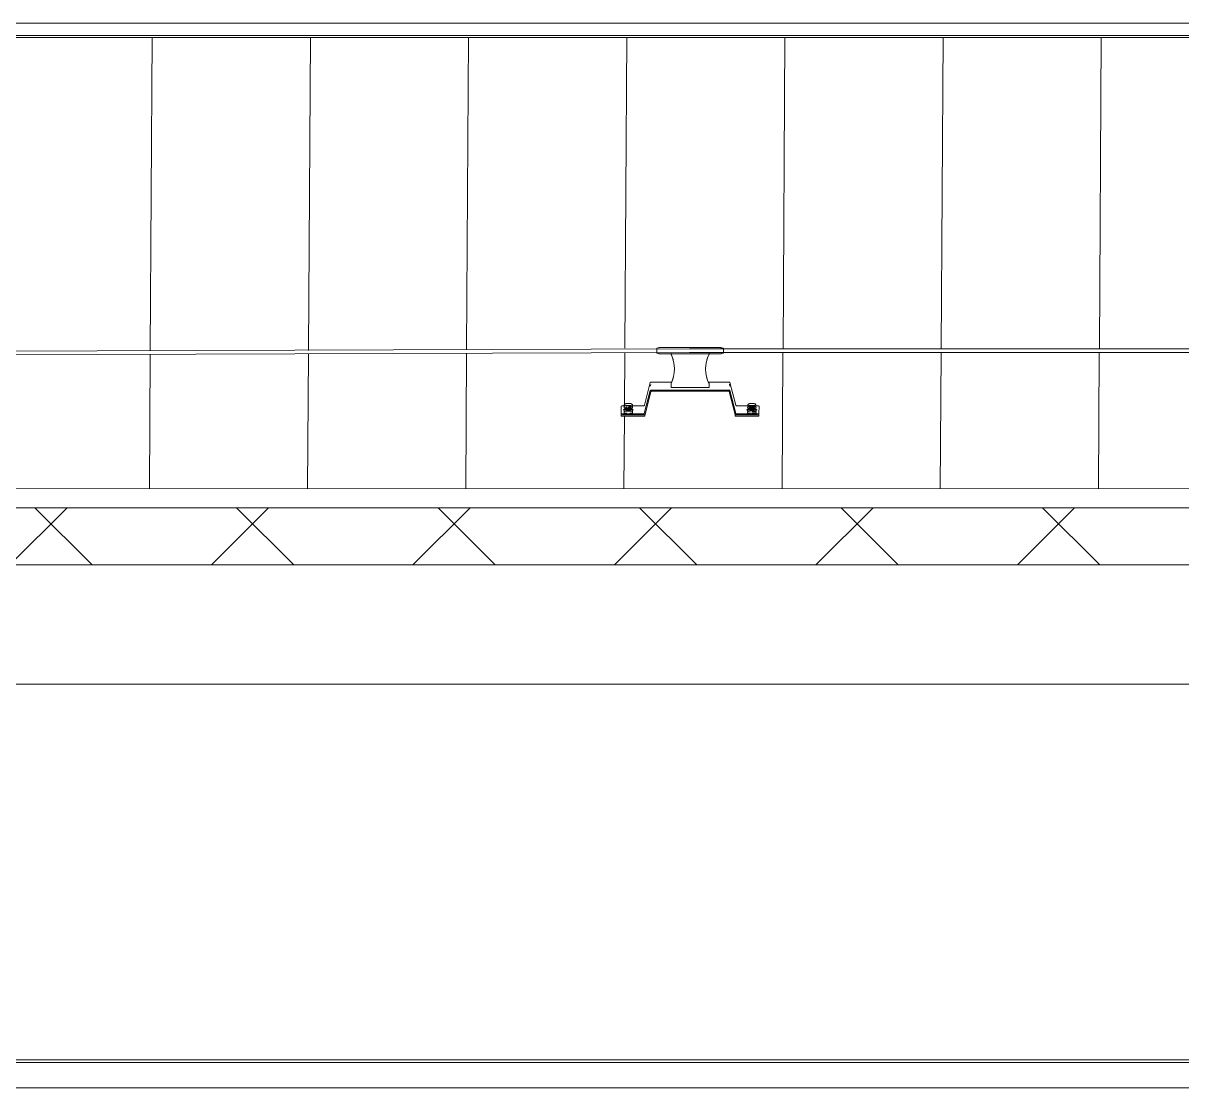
# Model space of a CAD drawing. Header units: millimetres. Extents: x 900982 to 1200730, y -305 to 27743.
# Drawn here: x 915955 to 918394, y 15468 to 17711 of the extents above; entities that cross this region are included whole.
import ezdxf

# ---------------------------------------------------------------- set-up
doc = ezdxf.new("R2010")
doc.units = ezdxf.units.MM
for name, color, linetype, lineweight in [('A-GLAZ-CWMG', 51, 'Continuous', 5), ('A-ROOF', 132, 'Continuous', 5), ('A-ROOF-PATT', 132, 'Continuous', 15), ('Q-SPCQ', 91, 'Continuous', 5)]:
    doc.layers.add(name, color=color, linetype=linetype, lineweight=lineweight)

# ---------------------------------------------------------------- blocks, each defined once
blk = doc.blocks.new('Static Line_Sayfa_Metal Deck_Pan Mount - Up to 15 _ pitch - Max 2 Users-1845519-SECTION - GRIDS 2A')
at = {"layer": 'Q-SPCQ'}
for p, q in [((917292.9, 17027.2), (917288.6, 17026.2)), ((917422, 17027.4), (917295.2, 17027.4)), ((917428.6, 17026.2), (917424.3, 17027.2)), ((917358.6, 17024.9), (911606.5, 17006)), ((911606.5, 16998), (917358.6, 17016.9)), ((917288.6, 17015.7), (917292.9, 17014.7)), ((917295.2, 17014.4), (917422, 17014.4)), ((917318.6, 17014.5), (917318.6, 17016.4)), ((917318.6, 17013.3), (917318.6, 17014.5)), ((917398.6, 17014.5), (917318.6, 17014.5)), ((917318.6, 17013.6), (917318.6, 17013.3)), ((1010152.4, 17024.9), (917357.6, 17024.9)), ((917357.6, 17016.9), (1010152.4, 17016.9)), ((917398.6, 17016.4), (917398.6, 17014.5)), ((917398.6, 17014.5), (917398.6, 17013.3)), ((917398.6, 17013.3), (917398.6, 17013.6)), ((917424.3, 17014.7), (917428.6, 17015.7)), ((917262.3, 16905.9), (917274.8, 16954.2)), ((917275.8, 16954.9), (917320.3, 16954.9)), ((917396.9, 16954.9), (917441.5, 16954.9)), ((917442.5, 16954.2), (917455, 16905.9)), ((917274.7, 16936.8), (917262.2, 16888.4)), ((917263.7, 16886.5), (917276.2, 16934.8)), ((917275.7, 16949.8), (917274.7, 16946)), ((917441.4, 16937.5), (917275.7, 16937.5)), ((917277.2, 16935.5), (917439.9, 16935.5)), ((917318.6, 16951.6), (917318.6, 16951.8)), ((917318.6, 16951.8), (917318.6, 16949.8)), ((917318.6, 16949.6), (917318.6, 16951.6)), ((917318.6, 16943.2), (917398.6, 16943.2)), ((917398.6, 16949.8), (917398.6, 16951.8)), ((917398.6, 16951.8), (917398.6, 16951.6)), ((917398.6, 16951.6), (917398.6, 16949.6)), ((917440.9, 16934.8), (917453.4, 16886.5)), ((917442.5, 16946.4), (917441.5, 16950.1)), ((917454.9, 16888.4), (917442.4, 16936.8)), ((917219.6, 16905.2), (917219.6, 16903.9)), ((917228.6, 16905.1), (917234.6, 16905.1)), ((917236.5, 16905.1), (917261.3, 16905.1)), ((917237.6, 16903.9), (917237.6, 16905.2)), ((917456, 16905.1), (917480.8, 16905.1)), ((917479.6, 16905.2), (917479.6, 16903.9)), ((917482.7, 16905.1), (917488.6, 16905.1)), ((917497.6, 16903.9), (917497.6, 16905.2)), ((917213.5, 16885.7), (917213.6, 16888.6)), ((917263.5, 16885.7), (917213.5, 16885.7)), ((917213.5, 16885.7), (917213.5, 16882.7)), ((917213.5, 16882.7), (917263.5, 16882.7)), ((917213.6, 16888.6), (917213.7, 16904.3)), ((917213.6, 16888.6), (917213.6, 16886.6)), ((917223.9, 16897.5), (917219.4, 16896.9)), ((917219.6, 16901.2), (917219.6, 16899.9)), ((917219.6, 16894.2), (917219.6, 16892.9)), ((917219.6, 16890.3), (917219.6, 16888.9)), ((917261.2, 16887.7), (917223.5, 16887.7)), ((917223.5, 16885.7), (917262.8, 16885.7)), ((917228.6, 16902.3), (917223.8, 16902.1)), ((917223.8, 16902.1), (917223.8, 16901.6)), ((917223.8, 16902.1), (917223.8, 16897.5)), ((917223.8, 16901.6), (917228.6, 16901.3)), ((917223.8, 16901.6), (917223.8, 16897)), ((917223.8, 16896.7), (917228.6, 16896.9)), ((917228.6, 16895.9), (917223.8, 16896.2)), ((917233.4, 16902.1), (917228.6, 16902.3)), ((917228.6, 16902.3), (917228.6, 16897.7)), ((917228.6, 16901.3), (917233.4, 16901.6)), ((917228.6, 16896.8), (917228.6, 16901.3)), ((917228.6, 16896.9), (917233.4, 16896.7)), ((917233.4, 16896.2), (917228.6, 16895.9)), ((917237.8, 16896.9), (917233.3, 16897.5)), ((917233.4, 16901.6), (917233.4, 16902.1)), ((917233.4, 16902.1), (917233.4, 16897.5)), ((917233.4, 16901.6), (917233.4, 16897)), ((917237.6, 16899.9), (917237.6, 16901.2)), ((917237.6, 16892.9), (917237.6, 16894.2)), ((917237.6, 16888.9), (917237.6, 16890.3)), ((917263.5, 16882.7), (917263.5, 16885.7)), ((917453.5, 16885.7), (917453.5, 16882.7)), ((917503.5, 16885.7), (917453.5, 16885.7)), ((917453.5, 16882.7), (917503.5, 16882.7)), ((917454.3, 16885.7), (917493.5, 16885.7)), ((917493.5, 16887.7), (917455.9, 16887.7)), ((917483.9, 16897.5), (917479.4, 16896.9)), ((917479.6, 16901.2), (917479.6, 16899.9)), ((917479.6, 16894.2), (917479.6, 16892.9)), ((917479.6, 16890.3), (917479.6, 16888.9)), ((917488.6, 16902.3), (917483.8, 16902.1)), ((917483.8, 16902.1), (917483.8, 16901.6)), ((917483.8, 16902.1), (917483.8, 16897.5)), ((917483.8, 16901.6), (917488.6, 16901.3)), ((917483.8, 16901.6), (917483.8, 16897)), ((917488.6, 16896.9), (917483.8, 16896.7)), ((917493.4, 16902.1), (917488.6, 16902.3)), ((917488.6, 16902.3), (917488.6, 16897.7)), ((917488.6, 16901.3), (917493.4, 16901.6)), ((917488.6, 16896.8), (917488.6, 16901.3)), ((917493.4, 16896.7), (917488.6, 16896.9)), ((917488.6, 16895.9), (917493.4, 16896.2)), ((917497.8, 16896.9), (917493.3, 16897.5)), ((917493.4, 16901.6), (917493.4, 16902.1)), ((917493.4, 16902.1), (917493.4, 16897.5)), ((917493.4, 16901.6), (917493.4, 16897)), ((917497.6, 16899.9), (917497.6, 16901.2)), ((917497.6, 16892.9), (917497.6, 16894.2)), ((917497.6, 16888.9), (917497.6, 16890.3)), ((917503.5, 16885.7), (917503.6, 16888.6)), ((917503.5, 16882.7), (917503.5, 16885.7)), ((917503.6, 16888.6), (917503.7, 16904.3)), ((917503.7, 16903.1), (917503.7, 16900.1))]:
    blk.add_line(p, q, dxfattribs=at)
at = {"layer": 'Q-SPCQ', "flags": 128}
for points in [[(917292.9, 17027.2), (917293.3, 17027.3), (917293.7, 17027.3), (917294, 17027.4), (917294.4, 17027.4), (917294.8, 17027.4), (917295.2, 17027.4)], [(917422, 17027.4), (917422.4, 17027.4), (917422.8, 17027.4), (917423.2, 17027.4), (917423.6, 17027.3), (917424, 17027.2), (917424.3, 17027.2)], [(917295.2, 17014.4), (917294.8, 17014.4), (917294.4, 17014.5), (917294, 17014.5), (917293.6, 17014.6), (917293.2, 17014.6), (917292.9, 17014.7)], [(917424.3, 17014.7), (917423.9, 17014.6), (917423.5, 17014.6), (917423.1, 17014.5), (917422.7, 17014.5), (917422.3, 17014.4), (917422, 17014.4)], [(917219.6, 16905.2), (917220, 16906.9), (917220.7, 16907.9), (917221.3, 16908.5), (917221.8, 16908.8), (917222.2, 16909), (917222.5, 16909.1), (917222.7, 16909.2), (917222.9, 16909.2), (917223.1, 16909.3), (917223.2, 16909.3), (917223.4, 16909.3), (917223.6, 16909.3), (917223.7, 16909.4), (917223.9, 16909.4), (917224, 16909.4), (917224.2, 16909.4), (917224.3, 16909.5), (917224.5, 16909.5), (917224.7, 16909.5), (917224.8, 16909.5), (917225, 16909.5), (917225.2, 16909.5), (917225.4, 16909.5), (917225.5, 16909.6), (917225.7, 16909.6), (917225.9, 16909.6), (917226.1, 16909.6), (917226.3, 16909.6), (917226.5, 16909.6), (917226.7, 16909.6), (917226.9, 16909.6), (917227.1, 16909.6), (917227.3, 16909.6), (917227.5, 16909.6), (917227.7, 16909.6), (917228, 16909.6), (917228.2, 16909.6), (917228.4, 16909.6), (917228.6, 16909.6), (917228.7, 16909.6)], [(917219.6, 16901.2), (917220, 16902.9), (917220.7, 16904), (917221.3, 16904.5), (917221.8, 16904.8), (917222.1, 16905), (917222.4, 16905.1), (917222.7, 16905.2), (917222.9, 16905.2), (917223, 16905.3), (917223.2, 16905.3), (917223.4, 16905.3), (917223.5, 16905.4), (917223.7, 16905.4), (917223.8, 16905.4), (917224, 16905.4), (917224.2, 16905.4), (917224.3, 16905.5), (917224.5, 16905.5), (917224.6, 16905.5), (917224.8, 16905.5), (917225, 16905.5), (917225.2, 16905.5), (917225.3, 16905.6), (917225.5, 16905.6), (917225.7, 16905.6), (917225.9, 16905.6), (917226.1, 16905.6), (917226.3, 16905.6), (917226.5, 16905.6), (917226.7, 16905.6), (917226.9, 16905.6), (917227.1, 16905.6), (917227.3, 16905.6), (917227.5, 16905.6), (917227.7, 16905.6), (917227.9, 16905.6), (917228.1, 16905.7), (917228.4, 16905.7), (917228.6, 16905.7), (917228.6, 16905.7)], [(917237.6, 16901.2), (917237.3, 16902.9), (917236.5, 16904), (917235.9, 16904.5), (917235.5, 16904.8), (917235.1, 16905), (917234.8, 16905.1), (917234.6, 16905.2), (917234.4, 16905.2), (917234.2, 16905.3), (917234, 16905.3), (917233.9, 16905.3), (917233.7, 16905.4), (917233.6, 16905.4), (917233.4, 16905.4), (917233.2, 16905.4), (917233.1, 16905.4), (917232.9, 16905.5), (917232.8, 16905.5), (917232.6, 16905.5), (917232.4, 16905.5), (917232.3, 16905.5), (917232.1, 16905.5), (917231.9, 16905.6), (917231.7, 16905.6), (917231.5, 16905.6), (917231.4, 16905.6), (917231.2, 16905.6), (917231, 16905.6), (917230.8, 16905.6), (917230.6, 16905.6), (917230.4, 16905.6), (917230.2, 16905.6), (917230, 16905.6), (917229.7, 16905.6), (917229.5, 16905.6), (917229.3, 16905.6), (917229.1, 16905.7), (917228.9, 16905.7), (917228.7, 16905.7), (917228.6, 16905.7)], [(917237.6, 16905.2), (917237.3, 16906.9), (917236.6, 16907.9), (917236, 16908.5), (917235.5, 16908.8), (917235.1, 16909), (917234.8, 16909.1), (917234.6, 16909.2), (917234.4, 16909.2), (917234.2, 16909.3), (917234.1, 16909.3), (917233.9, 16909.3), (917233.7, 16909.3), (917233.6, 16909.4), (917233.4, 16909.4), (917233.3, 16909.4), (917233.1, 16909.4), (917233, 16909.5), (917232.8, 16909.5), (917232.6, 16909.5), (917232.5, 16909.5), (917232.3, 16909.5), (917232.1, 16909.5), (917231.9, 16909.5), (917231.8, 16909.6), (917231.6, 16909.6), (917231.4, 16909.6), (917231.2, 16909.6), (917231, 16909.6), (917230.8, 16909.6), (917230.6, 16909.6), (917230.4, 16909.6), (917230.2, 16909.6), (917230, 16909.6), (917229.8, 16909.6), (917229.6, 16909.6), (917229.3, 16909.6), (917229.1, 16909.6), (917228.9, 16909.6), (917228.7, 16909.6), (917228.7, 16909.6)], [(917479.6, 16905.2), (917480, 16906.9), (917480.7, 16907.9), (917481.3, 16908.5), (917481.8, 16908.8), (917482.2, 16909), (917482.5, 16909.1), (917482.7, 16909.2), (917482.9, 16909.2), (917483.1, 16909.3), (917483.2, 16909.3), (917483.4, 16909.3), (917483.6, 16909.3), (917483.7, 16909.4), (917483.9, 16909.4), (917484, 16909.4), (917484.2, 16909.4), (917484.3, 16909.5), (917484.5, 16909.5), (917484.7, 16909.5), (917484.8, 16909.5), (917485, 16909.5), (917485.2, 16909.5), (917485.4, 16909.5), (917485.5, 16909.6), (917485.7, 16909.6), (917485.9, 16909.6), (917486.1, 16909.6), (917486.3, 16909.6), (917486.5, 16909.6), (917486.7, 16909.6), (917486.9, 16909.6), (917487.1, 16909.6), (917487.3, 16909.6), (917487.5, 16909.6), (917487.7, 16909.6), (917488, 16909.6), (917488.2, 16909.6), (917488.4, 16909.6), (917488.6, 16909.6), (917488.7, 16909.6)], [(917479.6, 16901.2), (917480, 16902.9), (917480.7, 16904), (917481.3, 16904.5), (917481.8, 16904.8), (917482.1, 16905), (917482.4, 16905.1), (917482.7, 16905.2), (917482.9, 16905.2), (917483, 16905.3), (917483.2, 16905.3), (917483.4, 16905.3), (917483.5, 16905.4), (917483.7, 16905.4), (917483.8, 16905.4), (917484, 16905.4), (917484.2, 16905.4), (917484.3, 16905.5), (917484.5, 16905.5), (917484.6, 16905.5), (917484.8, 16905.5), (917485, 16905.5), (917485.2, 16905.5), (917485.3, 16905.6), (917485.5, 16905.6), (917485.7, 16905.6), (917485.9, 16905.6), (917486.1, 16905.6), (917486.3, 16905.6), (917486.5, 16905.6), (917486.7, 16905.6), (917486.9, 16905.6), (917487.1, 16905.6), (917487.3, 16905.6), (917487.5, 16905.6), (917487.7, 16905.6), (917487.9, 16905.6), (917488.1, 16905.7), (917488.4, 16905.7), (917488.6, 16905.7), (917488.6, 16905.7)], [(917497.6, 16901.2), (917497.3, 16902.9), (917496.5, 16904), (917495.9, 16904.5), (917495.5, 16904.8), (917495.1, 16905), (917494.8, 16905.1), (917494.6, 16905.2), (917494.4, 16905.2), (917494.2, 16905.3), (917494, 16905.3), (917493.9, 16905.3), (917493.7, 16905.4), (917493.6, 16905.4), (917493.4, 16905.4), (917493.2, 16905.4), (917493.1, 16905.4), (917492.9, 16905.5), (917492.8, 16905.5), (917492.6, 16905.5), (917492.4, 16905.5), (917492.3, 16905.5), (917492.1, 16905.5), (917491.9, 16905.6), (917491.7, 16905.6), (917491.5, 16905.6), (917491.4, 16905.6), (917491.2, 16905.6), (917491, 16905.6), (917490.8, 16905.6), (917490.6, 16905.6), (917490.4, 16905.6), (917490.2, 16905.6), (917490, 16905.6), (917489.7, 16905.6), (917489.5, 16905.6), (917489.3, 16905.6), (917489.1, 16905.7), (917488.9, 16905.7), (917488.7, 16905.7), (917488.6, 16905.7)], [(917497.6, 16905.2), (917497.3, 16906.9), (917496.6, 16907.9), (917496, 16908.5), (917495.5, 16908.8), (917495.1, 16909), (917494.8, 16909.1), (917494.6, 16909.2), (917494.4, 16909.2), (917494.2, 16909.3), (917494.1, 16909.3), (917493.9, 16909.3), (917493.7, 16909.3), (917493.6, 16909.4), (917493.4, 16909.4), (917493.3, 16909.4), (917493.1, 16909.4), (917493, 16909.5), (917492.8, 16909.5), (917492.6, 16909.5), (917492.5, 16909.5), (917492.3, 16909.5), (917492.1, 16909.5), (917491.9, 16909.5), (917491.8, 16909.6), (917491.6, 16909.6), (917491.4, 16909.6), (917491.2, 16909.6), (917491, 16909.6), (917490.8, 16909.6), (917490.6, 16909.6), (917490.4, 16909.6), (917490.2, 16909.6), (917490, 16909.6), (917489.8, 16909.6), (917489.6, 16909.6), (917489.3, 16909.6), (917489.1, 16909.6), (917488.9, 16909.6), (917488.7, 16909.6), (917488.7, 16909.6)], [(917219.6, 16894.2), (917219.9, 16895.9), (917220.7, 16897), (917221.3, 16897.5), (917221.7, 16897.8), (917222.1, 16898), (917222.4, 16898.1), (917222.6, 16898.2), (917222.8, 16898.2), (917223, 16898.3), (917223.2, 16898.3), (917223.3, 16898.4), (917223.5, 16898.4), (917223.6, 16898.4), (917223.8, 16898.4), (917224, 16898.5), (917224.1, 16898.5), (917224.3, 16898.5), (917224.4, 16898.5), (917224.6, 16898.5), (917224.8, 16898.5), (917224.9, 16898.6), (917225.1, 16898.6), (917225.3, 16898.6), (917225.5, 16898.6), (917225.7, 16898.6), (917225.8, 16898.6), (917226, 16898.6), (917226.2, 16898.6), (917226.4, 16898.6), (917226.6, 16898.6), (917226.8, 16898.7), (917227, 16898.7), (917227.3, 16898.7), (917227.5, 16898.7), (917227.7, 16898.7), (917227.9, 16898.7), (917228.1, 16898.7), (917228.3, 16898.7), (917228.5, 16898.7), (917228.6, 16898.7)], [(917219.6, 16890.3), (917219.9, 16891.9), (917220.6, 16893), (917221.2, 16893.6), (917221.7, 16893.8), (917222.1, 16894), (917222.4, 16894.1), (917222.6, 16894.2), (917222.8, 16894.3), (917223, 16894.3), (917223.1, 16894.3), (917223.3, 16894.4), (917223.5, 16894.4), (917223.6, 16894.4), (917223.8, 16894.5), (917223.9, 16894.5), (917224.1, 16894.5), (917224.2, 16894.5), (917224.4, 16894.5), (917224.6, 16894.5), (917224.7, 16894.6), (917224.9, 16894.6), (917225.1, 16894.6), (917225.3, 16894.6), (917225.4, 16894.6), (917225.6, 16894.6), (917225.8, 16894.6), (917226, 16894.6), (917226.2, 16894.6), (917226.4, 16894.7), (917226.6, 16894.7), (917226.8, 16894.7), (917227, 16894.7), (917227.2, 16894.7), (917227.4, 16894.7), (917227.6, 16894.7), (917227.9, 16894.7), (917228.1, 16894.7), (917228.3, 16894.7), (917228.5, 16894.7), (917228.6, 16894.7)], [(917237.6, 16894.2), (917237.2, 16895.9), (917236.5, 16897), (917235.9, 16897.5), (917235.4, 16897.8), (917235.1, 16898), (917234.8, 16898.1), (917234.5, 16898.2), (917234.3, 16898.2), (917234.2, 16898.3), (917234, 16898.3), (917233.8, 16898.4), (917233.7, 16898.4), (917233.5, 16898.4), (917233.4, 16898.4), (917233.2, 16898.5), (917233, 16898.5), (917232.9, 16898.5), (917232.7, 16898.5), (917232.6, 16898.5), (917232.4, 16898.5), (917232.2, 16898.6), (917232, 16898.6), (917231.9, 16898.6), (917231.7, 16898.6), (917231.5, 16898.6), (917231.3, 16898.6), (917231.1, 16898.6), (917230.9, 16898.6), (917230.7, 16898.6), (917230.5, 16898.6), (917230.3, 16898.7), (917230.1, 16898.7), (917229.9, 16898.7), (917229.7, 16898.7), (917229.5, 16898.7), (917229.3, 16898.7), (917229.1, 16898.7), (917228.9, 16898.7), (917228.6, 16898.7), (917228.6, 16898.7)], [(917237.6, 16890.3), (917237.2, 16891.9), (917236.5, 16893), (917235.9, 16893.6), (917235.4, 16893.8), (917235, 16894), (917234.7, 16894.1), (917234.5, 16894.2), (917234.3, 16894.3), (917234.1, 16894.3), (917234, 16894.3), (917233.8, 16894.4), (917233.6, 16894.4), (917233.5, 16894.4), (917233.3, 16894.5), (917233.2, 16894.5), (917233, 16894.5), (917232.9, 16894.5), (917232.7, 16894.5), (917232.5, 16894.5), (917232.4, 16894.6), (917232.2, 16894.6), (917232, 16894.6), (917231.8, 16894.6), (917231.7, 16894.6), (917231.5, 16894.6), (917231.3, 16894.6), (917231.1, 16894.6), (917230.9, 16894.6), (917230.7, 16894.7), (917230.5, 16894.7), (917230.3, 16894.7), (917230.1, 16894.7), (917229.9, 16894.7), (917229.7, 16894.7), (917229.5, 16894.7), (917229.3, 16894.7), (917229, 16894.7), (917228.8, 16894.7), (917228.6, 16894.7), (917228.6, 16894.7)], [(917479.6, 16894.2), (917479.9, 16895.9), (917480.7, 16897), (917481.3, 16897.5), (917481.7, 16897.8), (917482.1, 16898), (917482.4, 16898.1), (917482.6, 16898.2), (917482.8, 16898.2), (917483, 16898.3), (917483.2, 16898.3), (917483.3, 16898.4), (917483.5, 16898.4), (917483.6, 16898.4), (917483.8, 16898.4), (917484, 16898.5), (917484.1, 16898.5), (917484.3, 16898.5), (917484.4, 16898.5), (917484.6, 16898.5), (917484.8, 16898.5), (917484.9, 16898.6), (917485.1, 16898.6), (917485.3, 16898.6), (917485.5, 16898.6), (917485.7, 16898.6), (917485.8, 16898.6), (917486, 16898.6), (917486.2, 16898.6), (917486.4, 16898.6), (917486.6, 16898.6), (917486.8, 16898.7), (917487, 16898.7), (917487.3, 16898.7), (917487.5, 16898.7), (917487.7, 16898.7), (917487.9, 16898.7), (917488.1, 16898.7), (917488.3, 16898.7), (917488.5, 16898.7), (917488.6, 16898.7)], [(917479.6, 16890.3), (917479.9, 16891.9), (917480.6, 16893), (917481.2, 16893.6), (917481.7, 16893.8), (917482.1, 16894), (917482.4, 16894.1), (917482.6, 16894.2), (917482.8, 16894.3), (917483, 16894.3), (917483.1, 16894.3), (917483.3, 16894.4), (917483.5, 16894.4), (917483.6, 16894.4), (917483.8, 16894.5), (917483.9, 16894.5), (917484.1, 16894.5), (917484.2, 16894.5), (917484.4, 16894.5), (917484.6, 16894.5), (917484.7, 16894.6), (917484.9, 16894.6), (917485.1, 16894.6), (917485.3, 16894.6), (917485.4, 16894.6), (917485.6, 16894.6), (917485.8, 16894.6), (917486, 16894.6), (917486.2, 16894.6), (917486.4, 16894.7), (917486.6, 16894.7), (917486.8, 16894.7), (917487, 16894.7), (917487.2, 16894.7), (917487.4, 16894.7), (917487.6, 16894.7), (917487.9, 16894.7), (917488.1, 16894.7), (917488.3, 16894.7), (917488.5, 16894.7), (917488.6, 16894.7)], [(917497.6, 16894.2), (917497.2, 16895.9), (917496.5, 16897), (917495.9, 16897.5), (917495.4, 16897.8), (917495.1, 16898), (917494.8, 16898.1), (917494.5, 16898.2), (917494.3, 16898.2), (917494.2, 16898.3), (917494, 16898.3), (917493.8, 16898.4), (917493.7, 16898.4), (917493.5, 16898.4), (917493.4, 16898.4), (917493.2, 16898.5), (917493, 16898.5), (917492.9, 16898.5), (917492.7, 16898.5), (917492.6, 16898.5), (917492.4, 16898.5), (917492.2, 16898.6), (917492, 16898.6), (917491.9, 16898.6), (917491.7, 16898.6), (917491.5, 16898.6), (917491.3, 16898.6), (917491.1, 16898.6), (917490.9, 16898.6), (917490.7, 16898.6), (917490.5, 16898.6), (917490.3, 16898.7), (917490.1, 16898.7), (917489.9, 16898.7), (917489.7, 16898.7), (917489.5, 16898.7), (917489.3, 16898.7), (917489.1, 16898.7), (917488.9, 16898.7), (917488.6, 16898.7), (917488.6, 16898.7)], [(917497.6, 16890.3), (917497.2, 16891.9), (917496.5, 16893), (917495.9, 16893.6), (917495.4, 16893.8), (917495, 16894), (917494.7, 16894.1), (917494.5, 16894.2), (917494.3, 16894.3), (917494.1, 16894.3), (917494, 16894.3), (917493.8, 16894.4), (917493.6, 16894.4), (917493.5, 16894.4), (917493.3, 16894.5), (917493.2, 16894.5), (917493, 16894.5), (917492.9, 16894.5), (917492.7, 16894.5), (917492.5, 16894.5), (917492.4, 16894.6), (917492.2, 16894.6), (917492, 16894.6), (917491.8, 16894.6), (917491.7, 16894.6), (917491.5, 16894.6), (917491.3, 16894.6), (917491.1, 16894.6), (917490.9, 16894.6), (917490.7, 16894.7), (917490.5, 16894.7), (917490.3, 16894.7), (917490.1, 16894.7), (917489.9, 16894.7), (917489.7, 16894.7), (917489.5, 16894.7), (917489.3, 16894.7), (917489, 16894.7), (917488.8, 16894.7), (917488.6, 16894.7), (917488.6, 16894.7)]]:
    blk.add_lwpolyline(points, dxfattribs=at)
at = {"layer": 'Q-SPCQ'}
for centre, major_axis, ratio, start_param, end_param in [((917288.6, 17020.9), (0, 5.22), 0.000553, 0.087266, 1.074637), ((917288.6, 17020.9), (0, 5.22), 0.000553, 1.134464, 3.141462), ((917288.6, 17020.9), (0, 5.22), 0.000553, 3.141593, 3.228859), ((917255.8, 16982.7), (-70, 0.4), 0.996195, 3.429686, 3.60672), ((917255.8, 16982.5), (-70, 0.4), 0.996195, 2.689154, 3.60672), ((917461.3, 16982.5), (-70, 0.4), 0.996195, 5.830747, 6.748313), ((917461.3, 16982.7), (-70, 0.4), 0.996195, 5.830747, 6.009742), ((917428.6, 17020.9), (0, 5.22), 0.000553, 0.087266, 1.006859), ((917428.6, 17020.9), (0, 5.22), 0.000553, 1.238237, 2.040821), ((917428.6, 17020.9), (0, 5.22), 0.000553, 2.181662, 3.141593), ((917428.6, 17020.9), (0, 5.22), 0.000553, 3.141723, 3.228859), ((917275.8, 16953.9), (-1, 0.006), 0.996195, 4.938506, 6.037371), ((917255.8, 16982.7), (-70, 0.4), 0.996195, 2.689154, 2.918546), ((917461.3, 16982.7), (-70, 0.4), 0.996195, 0.235736, 0.465127), ((917441.5, 16953.9), (-1, 0.006), 0.996195, 3.400097, 4.718734), ((917275.7, 16936.5), (-1, 0.006), 0.996195, 4.718734, 6.03737), ((917277.2, 16934.5), (-1, 0.006), 0.996195, 4.718734, 6.03737), ((917318.6, 16950.2), (0, 7), 0.000553, 1.658063, 3.228859), ((917398.6, 16950.2), (0, 7), 0.000553, 1.658063, 3.228859), ((917439.9, 16934.5), (-1, 0.006), 0.996195, 3.400097, 4.718734), ((917441.4, 16936.5), (-1, 0.006), 0.996195, 3.400097, 4.498961), ((917223.7, 16904.3), (10, 0), 0.087156, 2.09384, 3.141038), ((917228.6, 16903.9), (9, 0), 0.087156, 1.915454, 3.664636), ((917228.6, 16903.9), (9, 0), 0.087156, 5.759031, 7.853427), ((917261.3, 16906.1), (-1, 0.006), 0.996195, 1.577141, 2.895778), ((917456, 16906.1), (-1, 0.006), 0.996195, 0.258504, 1.577141), ((917488.6, 16903.9), (9, 0), 0.087156, 1.571576, 3.664636), ((917488.6, 16903.9), (9, 0), 0.087156, 5.759031, 7.509336), ((917493.7, 16904.3), (10, 0), 0.087156, 0, 1.046642), ((917223.6, 16888.6), (10, 0), 0.087156, 3.141593, 4.711834), ((917223.6, 16886.6), (10, 0), 0.087156, 3.141593, 4.711834), ((917228.6, 16896.4), (11, 0), 0.087156, 1.570241, 3.664636), ((917228.6, 16888.9), (9, 0), 0.087156, 1.915454, 4.711834), ((917228.6, 16899.9), (9, 0), 0.087156, 1.915454, 4.711834), ((917228.6, 16892.9), (9, 0), 0.087156, 1.570241, 3.664636), ((917228.6, 16888.9), (9, 0), 0.087156, 4.711834, 7.509336), ((917228.6, 16903.9), (9, 0), 0.087156, 4.711834, 5.576632), ((917228.6, 16899.9), (9, 0), 0.087156, 4.711834, 7.853427), ((917228.6, 16896.4), (11, 0), 0.087156, 5.759031, 7.853427), ((917228.6, 16892.9), (9, 0), 0.087156, 5.759031, 7.853427), ((917261.2, 16888.7), (-1, 0.006), 0.996195, 1.577141, 2.895778), ((917262.8, 16886.7), (-1, 0.006), 0.996195, 1.577141, 2.895778), ((917454.3, 16886.7), (-1, 0.006), 0.996195, 0.258504, 1.577141), ((917455.9, 16888.7), (-1, 0.006), 0.996195, 0.258504, 1.577141), ((917488.6, 16896.4), (11, 0), 0.087156, 1.570241, 3.664636), ((917488.6, 16888.9), (9, 0), 0.087156, 1.915454, 4.711834), ((917488.6, 16899.9), (9, 0), 0.087156, 1.570241, 4.711834), ((917488.6, 16892.9), (9, 0), 0.087156, 1.915454, 3.664636), ((917488.6, 16903.9), (9, 0), 0.087156, 3.838502, 4.711834), ((917488.6, 16888.9), (9, 0), 0.087156, 4.711834, 7.853427), ((917488.6, 16903.9), (9, 0), 0.087156, 4.711834, 5.576632), ((917488.6, 16899.9), (9, 0), 0.087156, 4.711834, 7.853427), ((917488.6, 16896.4), (11, 0), 0.087156, 5.759031, 7.853427), ((917488.6, 16892.9), (9, 0), 0.087156, 5.759031, 7.853427), ((917488.6, 16892.9), (9, 0), 0.087156, 4.711834, 5.576632), ((917493.6, 16888.6), (10, 0), 0.087156, 4.711834, 6.28263), ((917493.6, 16886.6), (10, 0), 0.087156, 4.711834, 6.28263)]:
    blk.add_ellipse(centre, major_axis=major_axis, ratio=ratio, start_param=start_param, end_param=end_param, dxfattribs=at)
for points in [[(917228.6, 16897.7), (917227.8, 16897.8), (917226.2, 16897.8), (917224.6, 16897.6), (917223.8, 16897.5)], [(917223.8, 16897.5), (917223.8, 16897.5), (917223.8, 16897.4), (917223.8, 16897.2), (917223.8, 16897)], [(917223.8, 16897), (917224.6, 16897.1), (917226.2, 16897.1), (917227.8, 16896.9), (917228.6, 16896.8)], [(917233.4, 16897.5), (917232.6, 16897.6), (917231, 16897.8), (917229.4, 16897.8), (917228.6, 16897.7)], [(917228.6, 16896.8), (917229.4, 16896.9), (917231, 16897.1), (917232.6, 16897.1), (917233.4, 16897)], [(917233.4, 16897), (917233.4, 16897.2), (917233.4, 16897.4), (917233.4, 16897.5), (917233.4, 16897.5)], [(917483.8, 16897.5), (917484.6, 16897.6), (917486.2, 16897.8), (917487.8, 16897.8), (917488.6, 16897.7)], [(917483.8, 16897), (917483.8, 16897.2), (917483.8, 16897.4), (917483.8, 16897.5), (917483.8, 16897.5)], [(917488.6, 16896.8), (917487.8, 16896.9), (917486.2, 16897.1), (917484.6, 16897.1), (917483.8, 16897)], [(917488.6, 16897.7), (917489.4, 16897.8), (917491, 16897.8), (917492.6, 16897.6), (917493.4, 16897.5)], [(917493.4, 16897), (917492.6, 16897.1), (917491, 16897.1), (917489.4, 16896.9), (917488.6, 16896.8)], [(917493.4, 16897.5), (917493.4, 16897.5), (917493.4, 16897.4), (917493.4, 16897.2), (917493.4, 16897)]]:
    blk.add_open_spline(points, degree=3, dxfattribs=at)
blk = doc.blocks.new('Rectangular Mullion - Frame_Framed Facade_Danpal_DPANMF BT2-2878822-SECTION - GRIDS 2A')
at = {"layer": 'A-GLAZ-CWMG'}
for p, q in [((911794.5, 15527), (912834.5, 15527)), ((911794.5, 15521.5), (912834.5, 15521.5)), ((911794.5, 15468.1), (912834.5, 15468.1))]:
    blk.add_line(p, q, dxfattribs=at)
blk = doc.blocks.new('Ridge Capping - Ridge Capping-1882401-SECTION - GRIDS 2A')
at = {"layer": 'A-ROOF'}
for p, q in [((1021760.8, 17710.8), (910524.5, 17710.9)), ((910524.4, 17684.7), (1021760.8, 17684.7)), ((910524.4, 17681), (1021760.8, 17681))]:
    blk.add_line(p, q, dxfattribs=at)

msp = doc.modelspace()

# ---------------------------------------------------------------- hatches: boundary and pattern name
at = {"layer": 'A-ROOF-PATT', "lineweight": 5}
h = msp.add_hatch(dxfattribs=at)
h.set_pattern_fill('FP_3', color=256, style=0, pattern_type=2)
h.set_pattern_definition([(89.638, (-19.27, 413459.42), (-332.99965, -0.00109), [])])
h.paths.add_polyline_path([(1013396.2, 17006.6), (1013396.2, 17007.8), (1013387.2, 17007.8)])
h.paths.add_polyline_path([(1013258.7, 17008.2), (1013258.7, 17006.7), (1013256, 17007.9)])
h.paths.add_polyline_path([(914851.3, 17009), (914851.3, 17010.2), (914842.3, 17010.1)])
h.paths.add_polyline_path([(914713.8, 17009.7), (914713.8, 17008.2), (914710.3, 17009.3)])
h.paths.add_polyline_path([(913942.5, 17006.1), (913942.5, 17007.4), (913932.6, 17007.3)])
h.paths.add_polyline_path([(911611.8, 17018.4), (911608.4, 17009.3), (911607.4, 17019.2), (911610.3, 17018.7)])
h.paths.add_polyline_path([(911615.8, 17016.6), (911610.4, 17009), (911613, 17017.9)])
h.paths.add_polyline_path([(911619.2, 17013.8), (911613.8, 17011.7), (911615.8, 17016.6)])
h.paths.add_polyline_path([(913561.9, 17011.2), (913561.9, 17012.3), (913564.6, 17011.4)])
h.paths.add_polyline_path([(915661.9, 17018.2), (915661.9, 17019.3), (915667.1, 17018.5)])
h.paths.add_polyline_path([(916201.2, 17020), (916211.3, 17021.1), (916206.5, 17020.3)])
h.paths.add_polyline_path([(916649.4, 17021.6), (916649.4, 17022.5), (916653, 17021.7)])
h.paths.add_polyline_path([(1012106.7, 17017.2), (1012106.7, 17018.4), (1012108.3, 17017.3)])
h.paths.add_polyline_path([(1014206.8, 17010.5), (1014206.8, 17011.6), (1014210.6, 17010.7)])
h.paths.add_polyline_path([(1014746.1, 17008.7), (1014756.2, 17009.8), (1014750, 17008.9)])
h.paths.add_polyline_path([(1015890.8, 17013.8), (1015899.7, 17005.4), (1015898.2, 17003.2), (1015903.5, 17000.6), (1015899.7, 16998.4), (1015898.2, 16996.5), (1015903.5, 16994.3), (1015908.8, 16996.5), (1015911, 17001.8), (1015910, 17015.7), (1015905.4, 17009.3), (1015903.5, 17009.3), (1015901.5, 17009), (1015899.2, 17009), (1015898.2, 17007.1), (1015894.2, 17010.7)])
h.paths.add_polyline_path([(1016226.9, 16735), (1016226.9, 16878.7), (1016096.9, 16878.7), (1016096.9, 16881.7), (1015965, 16881.7), (1015965, 16878.7), (1015936.8, 16878.7), (1015936.8, 16881.7), (1015804.9, 16881.7), (1015804.9, 16878.7), (1015674.9, 16878.7), (1015675, 16952.5), (1015886, 16953.7), (1015885.4, 16999.3), (1015821.4, 16998.6), (1015631, 16999.3), (1015403.7, 17000), (1015373, 16999.8), (1014892.4, 17001.6), (1014802.5, 17001.7), (1013948.7, 17005.5), (1013881.3, 17005.1), (1013836.3, 17004.9), (1013289.4, 17007.3), (1013287.9, 17007.9), (1013227.2, 17007.3), (1013139.8, 17007.7), (1013078.6, 17007.3), (1010221.4, 17017), (1010221.4, 17015.7), (1010191.4, 17014.5), (1010186, 16998.3), (1010184.2, 16982.5), (1010186, 16966.6), (1010191.4, 16954.9), (1010234.4, 16954.9), (1010232.7, 16935.5), (1010068.5, 16937.5), (1010068.6, 16954.9), (1010113.1, 16954.9), (1010116.8, 16966.6), (1010118.6, 16982.5), (1010116.8, 16998.3), (1010111.4, 17014.5), (1010081.4, 17015.7), (1010081.4, 17017), (1004415.3, 17015.7), (1004415.3, 17014.5), (1004391.8, 17014.5), (1004386.4, 16998.3), (1004384.6, 16982.5), (1004386.5, 16966.6), (1004391.9, 16954.9), (1004434.8, 16954.9), (1004433.2, 16935.5), (1004268.9, 16937.5), (1004269, 16954.9), (1004313.6, 16954.9), (1004317.3, 16966.6), (1004319.1, 16982.5), (1004317.3, 16998.3), (1004311.9, 17014.5), (1004281.9, 17015.7), (1004281.9, 17017), (998615.7, 17015.7), (998615.7, 17014.5), (998592.3, 17014.5), (998586.9, 16998.3), (998585.1, 16982.5), (998586.9, 16966.6), (998592.3, 16954.9), (998635.3, 16954.9), (998633.6, 16935.5), (998469.4, 16937.5), (998469.5, 16954.9), (998514, 16954.9), (998517.7, 16966.6), (998519.5, 16982.5), (998517.7, 16998.3), (998512.3, 17014.5), (998482.3, 17015.7), (998482.3, 17017), (992816.2, 17015.7), (992816.2, 17014.5), (992792.7, 17014.5), (992787.3, 16998.3), (992785.5, 16982.5), (992787.3, 16966.6), (992792.8, 16954.9), (992835.7, 16954.9), (992834.1, 16935.5), (992669.8, 16937.5), (992669.9, 16954.9), (992714.5, 16954.9), (992718.2, 16966.6), (992720, 16982.5), (992718.2, 16998.3), (992712.8, 17014.5), (992682.7, 17015.7), (992682.7, 17017), (987016.6, 17015.7), (987016.6, 17014.5), (986993.2, 17014.5), (986987.8, 16998.3), (986986, 16982.5), (986987.8, 16966.6), (986993.2, 16954.9), (987036.2, 16954.9), (987034.5, 16935.5), (986870.3, 16937.5), (986870.4, 16954.9), (986914.9, 16954.9), (986918.6, 16966.6), (986920.4, 16982.5), (986916.4, 17005), (986913.2, 17014.5), (986883.2, 17015.7), (986883.2, 17017), (981217.1, 17015.7), (981217.1, 17014.5), (981193.6, 17014.5), (981188.2, 16998.3), (981186.4, 16982.5), (981188.2, 16966.6), (981193.6, 16954.9), (981236.6, 16954.9), (981235, 16935.5), (981070.7, 16937.5), (981070.8, 16954.9), (981115.4, 16954.9), (981119.1, 16966.6), (981120.9, 16982.5), (981119.1, 16998.3), (981113.6, 17014.5), (981083.6, 17015.7), (981083.6, 17017), (975417.5, 17015.7), (975417.5, 17014.5), (975394.1, 17014.5), (975388.7, 16998.3), (975386.9, 16982.5), (975388.7, 16966.6), (975394.1, 16954.9), (975437.1, 16954.9), (975435.4, 16935.5), (975271.2, 16937.5), (975271.3, 16954.9), (975315.8, 16954.9), (975319.5, 16966.6), (975321.3, 16982.5), (975319.5, 16998.3), (975314.1, 17014.5), (975284.1, 17015.7), (975284.1, 17017), (969617.9, 17015.7), (969617.9, 17014.5), (969594.5, 17014.5), (969589.1, 16998.3), (969587.3, 16982.5), (969589.1, 16966.6), (969594.5, 16954.9), (969637.5, 16954.9), (969635.9, 16935.5), (969471.6, 16937.5), (969471.7, 16954.9), (969516.2, 16954.9), (969519.9, 16966.6), (969521.8, 16982.5), (969519.9, 16998.3), (969514.5, 17014.5), (969484.5, 17015.7), (969484.5, 17017), (963818.4, 17015.7), (963817.1, 17014.5), (963795, 17014.5), (963789.6, 16998.3), (963787.8, 16982.5), (963789.6, 16966.6), (963795, 16954.9), (963838, 16954.9), (963836.3, 16935.5), (963672.1, 16937.5), (963672.2, 16954.9), (963716.7, 16954.9), (963720.4, 16966.6), (963722.2, 16982.5), (963720.4, 16998.3), (963715, 17014.5), (963685, 17015.7), (963685, 17017), (958018.8, 17015.7), (958018.8, 17014.5), (957995.4, 17014.5), (957990, 16998.3), (957988.2, 16982.5), (957990, 16966.6), (957995.4, 16954.9), (958038.4, 16954.9), (958036.8, 16935.5), (957872.5, 16937.5), (957872.6, 16954.9), (957917.1, 16954.9), (957920.8, 16966.6), (957922.7, 16982.5), (957920.8, 16998.3), (957915.4, 17014.5), (957885.4, 17015.7), (957885.4, 17017), (952219.3, 17015.7), (952219.3, 17014.5), (952195.9, 17014.5), (952190.5, 16998.3), (952188.6, 16982.5), (952190.5, 16966.6), (952195.9, 16954.9), (952238.9, 16954.9), (952237.2, 16935.5), (952073, 16937.5), (952073.1, 16954.9), (952117.6, 16954.9), (952121.3, 16966.6), (952123.1, 16982.5), (952121.3, 16998.3), (952115.9, 17014.5), (952085.9, 17015.7), (952085.9, 17017), (946419.7, 17015.7), (946419.7, 17014.5), (946396.3, 17014.5), (946390.9, 16998.3), (946389.1, 16982.5), (946390.9, 16966.6), (946396.3, 16954.9), (946439.3, 16954.9), (946437.6, 16935.5), (946273.4, 16937.5), (946273.5, 16954.9), (946318, 16954.9), (946321.7, 16966.6), (946323.6, 16982.5), (946321.7, 16998.3), (946316.3, 17014.5), (946286.3, 17015.7), (946286.3, 17017), (940620.2, 17015.7), (940620.2, 17014.5), (940596.8, 17014.5), (940590.1, 16987.5), (940590.1, 16977.4), (940591.4, 16966.6), (940596.8, 16954.9), (940639.8, 16954.9), (940638.1, 16935.5), (940473.9, 16937.5), (940474, 16954.9), (940518.5, 16954.9), (940522.2, 16966.6), (940524, 16982.5), (940522.2, 16998.3), (940516.8, 17014.5), (940486.8, 17015.7), (940486.8, 17017), (934820.6, 17015.7), (934820.6, 17014.5), (934797.2, 17014.5), (934791.8, 16998.3), (934790, 16982.5), (934791.8, 16966.6), (934797.2, 16954.9), (934840.2, 16954.9), (934838.5, 16935.5), (934674.3, 16937.5), (934674.4, 16954.9), (934719.6, 16957), (934722.6, 16966.6), (934724.5, 16982.5), (934719.6, 17007.5), (934717.2, 17014.5), (934687.2, 17015.7), (934687.2, 17017), (929021.1, 17015.7), (929021.1, 17014.5), (928997.7, 17014.5), (928992.3, 16998.3), (928990.4, 16982.5), (928992.3, 16966.6), (928997.7, 16954.9), (929040.7, 16954.9), (929039, 16935.5), (928874.8, 16937.5), (928874.9, 16954.9), (928919.4, 16954.9), (928923.1, 16966.6), (928924.9, 16982.5), (928923.1, 16998.3), (928917.7, 17014.5), (928887.7, 17015.7), (928887.7, 17017), (923221.5, 17015.7), (923221.5, 17014.5), (923198.1, 17014.5), (923192.7, 16998.3), (923190.9, 16982.5), (923192.7, 16966.6), (923198.1, 16954.9), (923241.1, 16954.9), (923239.4, 16935.5), (923075.2, 16937.5), (923075.3, 16954.9), (923119.8, 16954.9), (923123.5, 16966.6), (923125.4, 16982.5), (923123.5, 16998.3), (923118.1, 17014.5), (923088.1, 17015.7), (923088.1, 17017), (917422, 17015.7), (917422, 17014.5), (917398.6, 17014.5), (917393.2, 16998.3), (917391.3, 16982.5), (917393.2, 16966.6), (917398.6, 16954.9), (917441.5, 16954.9), (917439.9, 16935.5), (917275.7, 16937.5), (917275.8, 16954.9), (917320.3, 16954.9), (917324, 16966.6), (917325.8, 16982.5), (917324, 16998.3), (917318.6, 17014.5), (917288.6, 17015.7), (917288.6, 17016.8), (917088.9, 17016.5), (916864.9, 17015.4), (916841.8, 17015.3), (916819.3, 17016), (916684.5, 17015.1), (916662, 17014.7), (915493.6, 17010.8), (913999.5, 17007), (913988.2, 17006.2), (913908.8, 17006.1), (913875.9, 17005.5), (913205.2, 17003.4), (912990, 17003.7), (912960.6, 17002.6), (912550.2, 17001.4), (912494, 17001.1), (912315.3, 17001.7), (912308.9, 17001.3), (912291.8, 17001.2), (912258.1, 17000.2), (911624, 16998.3), (911624, 16952.5), (911835.1, 16952.5), (911835, 16878.7), (911705, 16878.7), (911705, 16881.7), (911573.1, 16881.7), (911573.1, 16878.7), (911544.9, 16878.7), (911544.9, 16881.7), (911413, 16881.7), (911413, 16878.7), (911283, 16878.7), (911283.1, 16952.5), (911494, 16953.7), (911494, 16955.6), (911503.9, 16971.7), (911598.9, 17017.2), (911601.2, 16996.5), (911606.5, 16994.3), (911611.8, 16996.5), (911619, 16999.6), (911606.5, 17002.7), (911610.3, 17005.4), (911614.2, 17007.1), (911620.3, 17012.4), (911624.5, 17006.1), (911651.5, 17005.8), (911685.2, 17005.7), (911805.4, 17006.3), (912021, 17007.1), (912188.8, 17007.9), (916690.7, 17021.8), (916740.1, 17022.6), (916808.1, 17022.8), (916931.7, 17023.5), (917295.2, 17026.7), (917295.2, 17027.4), (917422, 17027.4), (917422, 17026.1), (923221.5, 17027.4), (923221.5, 17026.1), (928894.3, 17026.7), (928894.3, 17027.4), (929027.7, 17026.1), (929027.7, 17024.9), (934693.8, 17026.7), (934693.8, 17027.4), (934820.6, 17027.4), (934820.6, 17026.1), (940620.2, 17027.4), (940620.2, 17026.1), (946292.9, 17026.7), (946292.9, 17027.4), (946426.3, 17026.7), (946426.3, 17024.9), (952092.5, 17026.7), (952092.5, 17027.4), (952225.9, 17026.7), (952225.9, 17024.9), (957892, 17026.7), (957892, 17027.4), (958025.4, 17026.7), (958025.4, 17024.9), (963691.6, 17026.7), (963691.6, 17027.4), (963825, 17026.7), (963825, 17024.9), (969491.1, 17026.7), (969491.1, 17027.4), (969617.9, 17027.4), (969617.9, 17026.1), (975417.5, 17027.4), (975417.5, 17026.1), (987016.6, 17027.4), (987016.6, 17026.1), (992816.2, 17027.4), (992816.2, 17026.1), (998488.9, 17026.7), (998488.9, 17027.4), (998622.3, 17026.7), (998622.3, 17024.9), (1004288.4, 17026.7), (1004288.4, 17027.4), (1004421.9, 17026.1), (1004421.9, 17024.9), (1010088, 17026.7), (1010088, 17027.4), (1010214.8, 17027.4), (1010214.8, 17026.1), (1010241.3, 17023.9), (1010350.2, 17023.9), (1010565.9, 17023.3), (1010733.7, 17023), (1015094.6, 17007.8), (1015129.5, 17008.5), (1015886.5, 17006.2), (1015890.8, 17013.8), (1015899.7, 17018.7), (1015908.8, 17018.3), (1015912, 17017.5), (1016009.4, 16969.2), (1016016, 16952.5), (1016227, 16952.5), (1016226.9, 16881.7)])
h.paths.add_polyline_path([(910465.4, 16729.9), (1022093.5, 16735.3), (1022093.3, 16752.8), (1021788.1, 16757.9), (1021771.2, 16752.8), (1021760.8, 16752.8), (1021760.8, 17681), (910524.4, 17681), (910524.4, 17705), (910471.7, 16833.1)])
h.paths.add_polyline_path([(1010270.9, 16882.7), (1010246.4, 16882.7), (1010245.7, 16888.4), (1010235.2, 16936.8), (1010235.3, 16954.2), (1010248.8, 16905.1), (1010273.7, 16905.1), (1010273.4, 16907.7), (1010286.2, 16907.6), (1010289.5, 16907.3), (1010289.6, 16904.9), (1010296.5, 16902.2), (1010296.4, 16882.7)])
h.paths.add_polyline_path([(1010021.5, 16906.2), (1010021.5, 16905.1), (1010023.8, 16905.8)])
h.paths.add_polyline_path([(1010056.4, 16882.7), (1010006.4, 16882.7), (1010006.5, 16904.3), (1010013.7, 16905.1), (1010015.7, 16907.6), (1010054.2, 16904.3), (1010056.5, 16911.1), (1010067.6, 16954.2), (1010067.6, 16929.2), (1010056.4, 16885.7)])
h.paths.add_polyline_path([(992622.8, 16906.2), (992622.8, 16905.1), (992625.2, 16905.8)])
h.paths.add_polyline_path([(992657.7, 16882.7), (992607.7, 16882.7), (992607.8, 16904.3), (992615, 16905.1), (992615, 16907.7), (992655.5, 16904.3), (992657.8, 16911.1), (992669, 16954.2), (992669, 16929.2), (992657.7, 16885.7)])
h.paths.add_polyline_path([(986823.3, 16906.2), (986823.3, 16905.1), (986825.6, 16905.8)])
h.paths.add_polyline_path([(986858.2, 16882.7), (986808.2, 16882.7), (986808.3, 16904.3), (986815.4, 16905.1), (986815.5, 16907.7), (986856, 16904.3), (986858.3, 16911.1), (986869.4, 16954.2), (986869.4, 16929.2), (986858.2, 16885.7)])
h.paths.add_polyline_path([(998422.4, 16906.2), (998422.4, 16905.1), (998424.7, 16905.8)])
h.paths.add_polyline_path([(998407.3, 16882.7), (998407.4, 16904.3), (998414.5, 16905.1), (998414.6, 16907.7), (998455.1, 16904.3), (998457.4, 16911.1), (998468.5, 16954.2), (998468.5, 16929.2), (998457.3, 16882.7)])
h.paths.add_polyline_path([(998647.3, 16882.7), (998646.6, 16888.4), (998636.1, 16936.8), (998636.2, 16954.2), (998649.7, 16905.1), (998674.5, 16905.1), (998674.3, 16907.7), (998682.4, 16907.3), (998690.4, 16907.3), (998690.5, 16904.9), (998697.4, 16902.2), (998697.3, 16882.7)])
h.paths.add_polyline_path([(1004446.8, 16882.7), (1004446.1, 16888.4), (1004435.7, 16936.8), (1004435.8, 16954.2), (1004449.3, 16905.1), (1004474.1, 16905.1), (1004473.8, 16907.7), (1004481.9, 16907.3), (1004490, 16907.3), (1004490, 16904.9), (1004496.9, 16902.2), (1004496.8, 16882.7)])
h.paths.add_polyline_path([(992847.7, 16882.7), (992847, 16888.4), (992836.6, 16936.8), (992836.7, 16954.2), (992850.2, 16905.1), (992875, 16905.1), (992874.7, 16907.7), (992882.8, 16907.3), (992890.9, 16907.3), (992890.9, 16904.9), (992897.8, 16902.2), (992897.7, 16882.7)])
h.paths.add_polyline_path([(1004221.9, 16906.2), (1004221.9, 16905.1), (1004224.3, 16905.8)])
h.paths.add_polyline_path([(1004206.8, 16882.7), (1004206.9, 16904.3), (1004214.1, 16905.1), (1004214.1, 16907.7), (1004254.6, 16904.3), (1004256.9, 16911.1), (1004268.1, 16954.2), (1004268.1, 16929.2), (1004256.8, 16882.7)])
h.paths.add_polyline_path([(981023.7, 16906.2), (981023.7, 16905.1), (981026.1, 16905.8)])
h.paths.add_polyline_path([(981045.8, 16882.7), (981008.6, 16882.7), (981008.7, 16904.3), (981015.9, 16905.1), (981015.9, 16907.7), (981056.4, 16904.3), (981058.7, 16911.1), (981069.9, 16954.2), (981069.9, 16929.2), (981058.6, 16882.7)])
h.paths.add_polyline_path([(969424.6, 16906.2), (969424.6, 16905.1), (969426.9, 16905.8)])
h.paths.add_polyline_path([(969432.4, 16882.7), (969409.5, 16882.7), (969409.6, 16904.3), (969416.8, 16905.1), (969416.8, 16907.7), (969457.3, 16904.3), (969459.6, 16911.1), (969470.8, 16954.2), (969470.8, 16929.2), (969459.5, 16882.7)])
h.paths.add_polyline_path([(981298.6, 16882.7), (981248.6, 16882.7), (981247.9, 16888.4), (981237.5, 16936.8), (981237.6, 16954.2), (981251.1, 16905.1), (981275.9, 16905.1), (981275.6, 16907.7), (981283.7, 16907.3), (981291.8, 16907.3), (981291.8, 16904.9), (981298.7, 16902.2), (981298.6, 16885.7)])
h.paths.add_polyline_path([(975449.1, 16882.7), (975448.4, 16888.4), (975437.9, 16936.8), (975438, 16954.2), (975451.5, 16905.1), (975476.3, 16905.1), (975476.1, 16907.7), (975484.2, 16907.3), (975492.2, 16907.3), (975492.3, 16904.9), (975499.2, 16902.2), (975499.1, 16882.7)])
h.paths.add_polyline_path([(987048.2, 16882.7), (987047.5, 16888.4), (987037, 16936.8), (987037.1, 16954.2), (987050.6, 16905.1), (987075.4, 16905.1), (987075.2, 16907.7), (987083.3, 16907.3), (987091.3, 16907.3), (987091.4, 16904.9), (987098.3, 16902.2), (987098.2, 16882.7)])
h.paths.add_polyline_path([(975224.2, 16906.2), (975224.2, 16905.1), (975226.5, 16905.8)])
h.paths.add_polyline_path([(975209.1, 16882.7), (975209.2, 16904.3), (975216.3, 16905.1), (975216.4, 16907.7), (975256.8, 16904.3), (975259.2, 16911.1), (975270.3, 16954.2), (975270.3, 16929.2), (975259.1, 16882.7)])
h.paths.add_polyline_path([(957825.5, 16906.2), (957825.5, 16905.1), (957827.8, 16905.8)])
h.paths.add_polyline_path([(957810.4, 16882.7), (957810.5, 16904.3), (957817.7, 16905.1), (957818.9, 16907.7), (957858.2, 16904.3), (957860.5, 16911.1), (957871.7, 16954.2), (957871.7, 16929.2), (957860.4, 16882.7), (957818.9, 16882.7)])
h.paths.add_polyline_path([(963625.1, 16906.2), (963625.1, 16905.1), (963627.4, 16905.8)])
h.paths.add_polyline_path([(963660, 16882.7), (963610, 16882.7), (963610.1, 16904.3), (963617.2, 16905.1), (963617.3, 16907.7), (963657.7, 16904.3), (963660.1, 16911.1), (963671.2, 16954.2), (963671.2, 16929.2), (963660, 16885.7)])
h.paths.add_polyline_path([(969699.5, 16882.7), (969649.5, 16882.7), (969648.8, 16888.4), (969638.4, 16936.8), (969638.5, 16954.2), (969651.9, 16905.1), (969676.8, 16905.1), (969676.5, 16907.7), (969687.6, 16907.5), (969692.7, 16907.3), (969692.7, 16904.9), (969699.6, 16902.2), (969699.5, 16885.7)])
h.paths.add_polyline_path([(952026, 16906.2), (952026, 16905.1), (952028.3, 16905.8)])
h.paths.add_polyline_path([(952010.9, 16882.7), (952011, 16904.3), (952018.1, 16905.1), (952018.2, 16907.7), (952058.6, 16904.3), (952061, 16911.1), (952072.1, 16954.2), (952072.1, 16929.2), (952060.9, 16882.7)])
h.paths.add_polyline_path([(958050.4, 16882.7), (958049.7, 16888.4), (958039.3, 16936.8), (958039.4, 16954.2), (958052.8, 16905.1), (958077.7, 16905.1), (958077.4, 16907.7), (958085.5, 16907.3), (958093.6, 16907.3), (958093.6, 16904.9), (958100.5, 16902.2), (958100.4, 16882.7)])
h.paths.add_polyline_path([(963850, 16882.7), (963849.3, 16888.4), (963838.8, 16936.8), (963838.9, 16954.2), (963852.4, 16905.1), (963877.2, 16905.1), (963877, 16907.7), (963885.1, 16907.3), (963893.1, 16907.3), (963893.2, 16904.9), (963900.1, 16902.2), (963900, 16882.7)])
h.paths.add_polyline_path([(940651.8, 16882.7), (940651, 16888.4), (940640.6, 16936.8), (940640.7, 16954.2), (940654.2, 16905.1), (940679, 16905.1), (940678.8, 16907.7), (940686.9, 16907.3), (940694.9, 16907.3), (940695, 16904.9), (940701.9, 16902.2), (940701.8, 16882.7)])
h.paths.add_polyline_path([(946451.3, 16882.7), (946450.6, 16888.4), (946440.2, 16936.8), (946440.3, 16954.2), (946453.7, 16905.1), (946478.6, 16905.1), (946478.3, 16907.7), (946486.4, 16907.3), (946494.5, 16907.3), (946494.5, 16904.9), (946501.4, 16902.2), (946501.3, 16882.7), (946460.7, 16882.7)])
h.paths.add_polyline_path([(946226.4, 16906.2), (946226.4, 16905.1), (946228.7, 16905.8)])
h.paths.add_polyline_path([(946261.3, 16882.7), (946211.3, 16882.7), (946211.4, 16904.3), (946218.6, 16905.1), (946218.6, 16907.7), (946259.1, 16904.3), (946261.4, 16911.1), (946272.6, 16954.2), (946272.6, 16929.2), (946261.3, 16885.7)])
h.paths.add_polyline_path([(952300.9, 16882.7), (952250.9, 16882.7), (952250.1, 16888.4), (952239.7, 16936.8), (952239.8, 16954.2), (952253.3, 16905.1), (952278.1, 16905.1), (952277.9, 16907.7), (952286, 16907.3), (952294, 16907.3), (952294.1, 16904.9), (952301, 16902.2), (952300.9, 16885.7)])
h.paths.add_polyline_path([(934627.3, 16906.2), (934627.3, 16905.1), (934629.6, 16905.8)])
h.paths.add_polyline_path([(934612.2, 16882.7), (934612.3, 16904.3), (934619.5, 16905.1), (934619.5, 16907.7), (934660, 16904.3), (934662.3, 16911.1), (934673.4, 16954.2), (934673.4, 16929.2), (934662.2, 16882.7)])
h.paths.add_polyline_path([(940426.9, 16906.2), (940426.9, 16905.1), (940429.2, 16905.8)])
h.paths.add_polyline_path([(940411.8, 16882.7), (940411.9, 16904.3), (940419, 16905.1), (940419.1, 16907.7), (940459.5, 16904.3), (940461.9, 16911.1), (940473, 16954.2), (940473, 16929.2), (940461.8, 16882.7)])
h.paths.add_polyline_path([(923253.1, 16882.7), (923252.4, 16888.4), (923242, 16936.8), (923242.1, 16954.2), (923255.5, 16905.1), (923280.4, 16905.1), (923280.1, 16907.7), (923288.2, 16907.3), (923296.3, 16907.3), (923296.3, 16904.9), (923303.2, 16902.2), (923303.1, 16882.7)])
h.paths.add_polyline_path([(934852.2, 16882.7), (934851.5, 16888.4), (934841.1, 16936.8), (934841.2, 16954.2), (934854.6, 16905.1), (934879.5, 16905.1), (934879.2, 16907.7), (934887.3, 16907.3), (934895.4, 16907.3), (934895.4, 16904.9), (934902.3, 16902.2), (934902.2, 16882.7)])
h.paths.add_polyline_path([(929052.7, 16882.7), (929051.9, 16888.4), (929041.5, 16936.8), (929041.6, 16954.2), (929055.1, 16905.1), (929079.9, 16905.1), (929079.7, 16907.7), (929087.7, 16907.3), (929095.8, 16907.3), (929095.8, 16904.9), (929102.8, 16902.2), (929102.7, 16882.7)])
h.paths.add_polyline_path([(928827.7, 16906.2), (928827.7, 16905.1), (928830.1, 16905.8)])
h.paths.add_polyline_path([(928812.7, 16882.7), (928812.8, 16904.3), (928819.9, 16905.1), (928820, 16907.7), (928860.4, 16904.3), (928862.8, 16911.1), (928873.9, 16954.2), (928873.9, 16929.2), (928862.7, 16882.7), (928849, 16882.7)])
h.paths.add_polyline_path([(923028.2, 16906.2), (923028.2, 16905.1), (923030.5, 16905.8)])
h.paths.add_polyline_path([(923063.1, 16882.7), (923013.1, 16882.7), (923013.2, 16904.3), (923020.4, 16905.1), (923020.4, 16907.7), (923060.9, 16904.3), (923063.2, 16911.1), (923074.3, 16954.2), (923074.3, 16929.2), (923063.1, 16885.7)])
h.paths.add_polyline_path([(917228.6, 16906.2), (917228.6, 16905.1), (917231, 16905.8)])
h.paths.add_polyline_path([(917263.5, 16882.7), (917213.5, 16882.7), (917213.7, 16904.3), (917220.8, 16905.1), (917220.6, 16907.7), (917261.3, 16904.3), (917263.7, 16911.1), (917274.8, 16954.2), (917274.8, 16929.2), (917263.5, 16885.7)])
h.paths.add_polyline_path([(917503.5, 16882.7), (917453.5, 16882.7), (917452.8, 16888.4), (917442.4, 16936.8), (917442.5, 16954.2), (917456, 16905.1), (917480.8, 16905.1), (917480.6, 16907.7), (917488.6, 16907.3), (917496.7, 16907.3), (917496.7, 16904.9), (917503.7, 16902.2), (917503.5, 16885.7)])
h.paths.add_polyline_path([(911604.6, 17009), (911600, 17017.9), (911603, 17018.9), (911604.5, 17009.3)])
h.paths.add_polyline_path([(911606.5, 17009.3), (911604.6, 17019), (911607.4, 17019.2)])
h.paths.add_polyline_path([(1012487.4, 17009.6), (1012487.4, 17010.9), (1012477.9, 17010.9)])
h = msp.add_hatch(dxfattribs=at)
h.set_pattern_fill('FP_2', color=256, angle=225, style=0, pattern_type=2)
h.set_pattern_definition([(45.003, (1021442.92, 8812.7), (-212.14314, 212.1209), []), (135.003, (1021442.92, 8812.7), (-212.1209, -212.14314), [])])
h.paths.add_polyline_path([(910465.4, 16569.3), (1022093.5, 16574.7), (1022093.5, 16695.1), (910465.4, 16689.7), (910465.4, 16684.3)])

# ---------------------------------------------------------------- linework, layer by layer
at = {"layer": 'A-ROOF', "lineweight": 15}
for p, q in [((1022093.5, 16735.3), (910465.4, 16729.9)), ((910465.4, 16318.3), (1020720.1, 16323.6))]:
    msp.add_line(p, q, dxfattribs=at)
at = {"layer": 'A-ROOF'}
for p, q in [((910465.4, 16689.7), (1022093.5, 16695.1)), ((910465.4, 16569.3), (1022093.5, 16574.7))]:
    msp.add_line(p, q, dxfattribs=at)

# ---------------------------------------------------------------- block references
at = {"layer": 'A-GLAZ-CWMG'}
for p in [(3120, 0), (4160, 0), (5200, 0), (6240, 0)]:
    msp.add_blockref('Rectangular Mullion - Frame_Framed Facade_Danpal_DPANMF BT2-2878822-SECTION - GRIDS 2A', p, dxfattribs=at)
at = {"layer": 'A-ROOF'}
msp.add_blockref('Ridge Capping - Ridge Capping-1882401-SECTION - GRIDS 2A', (0, 0), dxfattribs=at)
at = {"layer": 'Q-SPCQ'}
msp.add_blockref('Static Line_Sayfa_Metal Deck_Pan Mount - Up to 15 _ pitch - Max 2 Users-1845519-SECTION - GRIDS 2A', (0, 0), dxfattribs=at)

doc.saveas('drawing.dxf')
